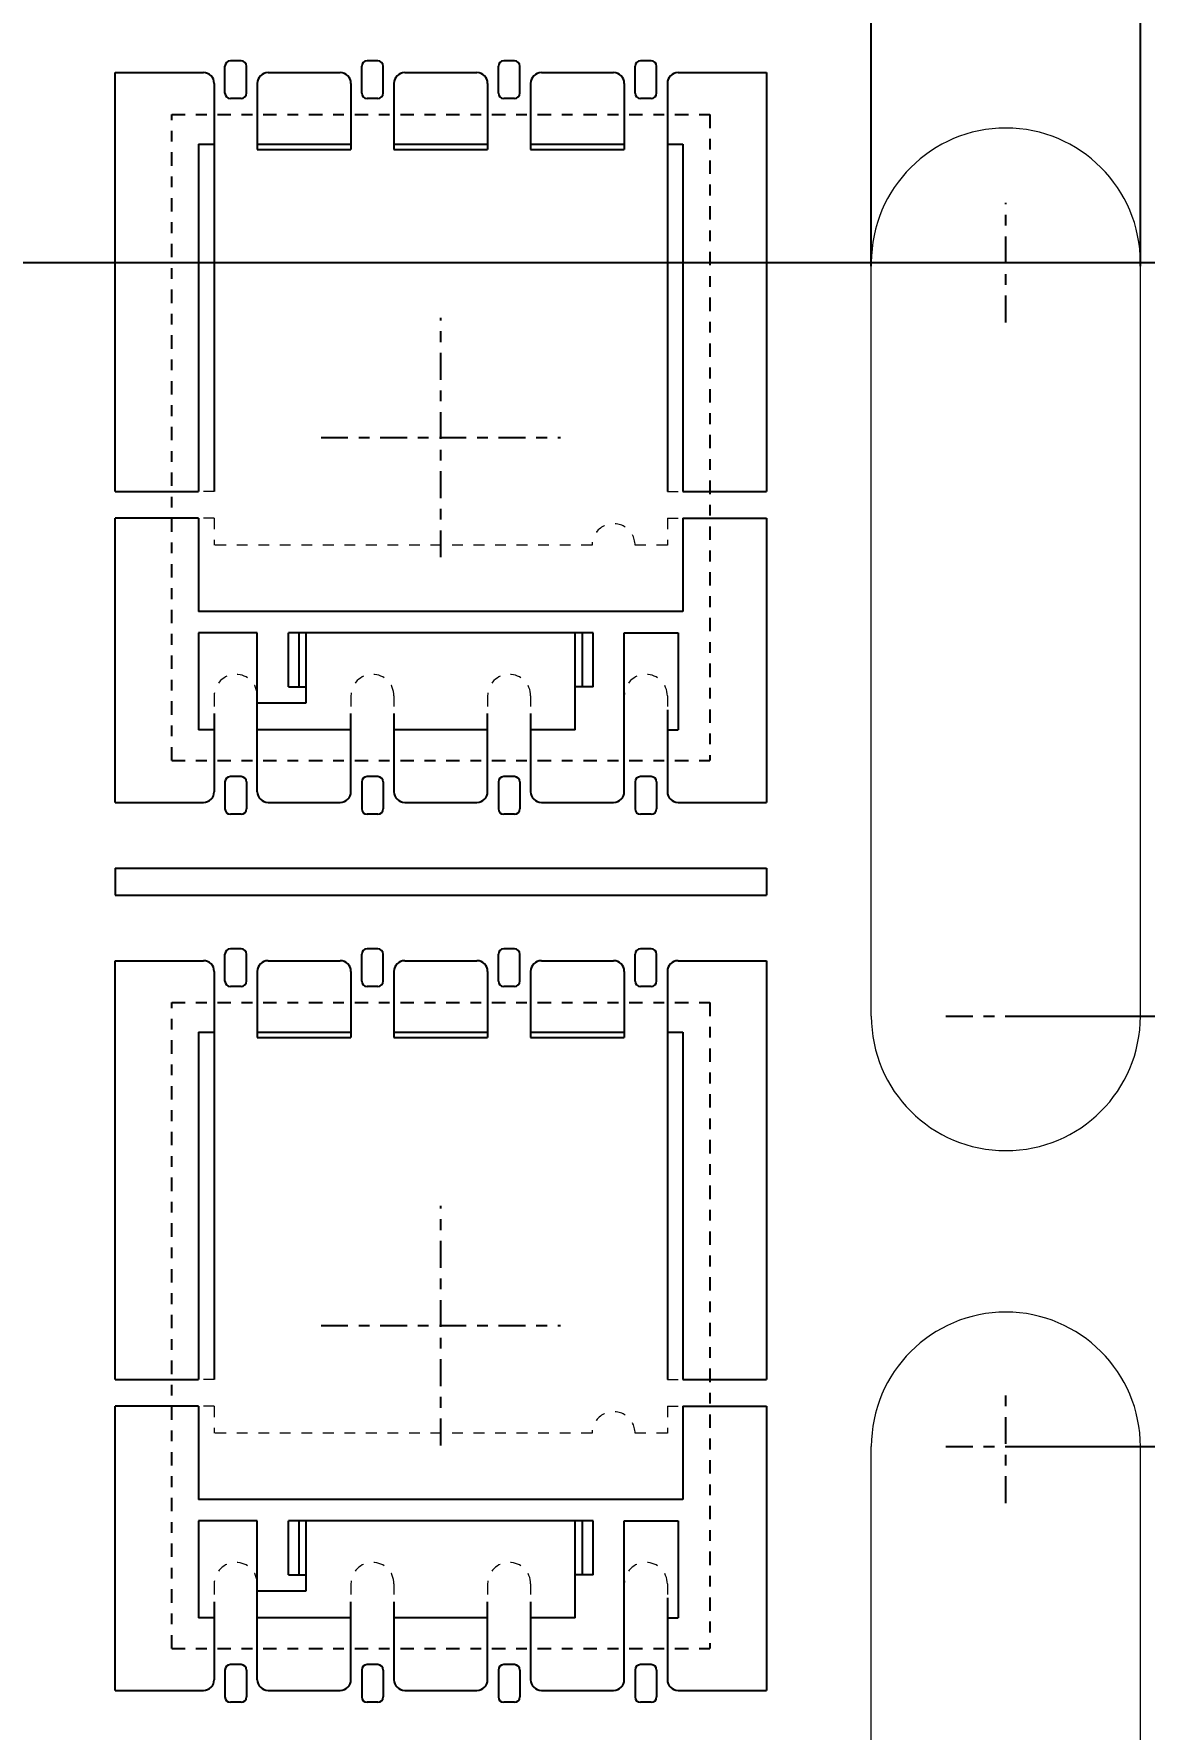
# Model space of a CAD drawing. Header units: inches. Extents: x -1651 to 1053, y -382 to 593.
# Drawn here: x -1608.61 to -1598.3, y 559.31 to 575.06 of the extents above; entities that cross this region are included whole.
import ezdxf

# ---------------------------------------------------------------- set-up
doc = ezdxf.new("R2010")
doc.units = ezdxf.units.IN
doc.header["$LTSCALE"] = 0.1
doc.header["$MEASUREMENT"] = 0
doc.linetypes.add('CENTER', pattern=[2, 1.25, -0.25, 0.25, -0.25])
doc.linetypes.add('HIDDEN', pattern=[0.375, 0.25, -0.125])
doc.layers.add('1D', color=4, linetype='Continuous', lineweight=9)
doc.layers.add('P-L', color=7, linetype='HIDDEN', lineweight=13)
doc.layers.add('3', color=7, linetype='Continuous')
doc.layers.add('3D', color=4, linetype='Continuous')
doc.styles.add('TEXT-1', font='simplex.shx')
doc.dimstyles.new('DM-1-1', dxfattribs={"dimtxt": 1, "dimasz": 1, "dimexe": 0.25, "dimexo": 0.1, "dimgap": 0.2, "dimtad": 0, "dimdec": 3, "dimzin": 0, "dimdsep": 46, "dimtxsty": 'TEXT-1', "dimcen": 0.09, "dimclrd": 256, "dimclre": 256, "dimclrt": 256, "dimadec": 0, "dimazin": 0, "dimtfac": 1, "dimtdec": 3, "dimtofl": 0, "dimtmove": 0, "dimatfit": 0, "dimfxl": 1, "dimtolj": 1, "dimtzin": 0, "dimarcsym": 0})

# ---------------------------------------------------------------- blocks, each defined once
blk = doc.blocks.new('*D46')
at = {"layer": '1D', "lineweight": -2, "transparency": 16777216}
for p, q in [((-1600.834, 572.899), (-1600.834, 576.582)), ((-1598.334, 572.899), (-1598.334, 576.582)), ((-1601.834, 576.332), (-1602.834, 576.332)), ((-1600.834, 576.332), (-1598.334, 576.332)), ((-1597.334, 576.332), (-1595.432, 576.332))]:
    blk.add_line(p, q, dxfattribs=at)
at = {"layer": '1D', "transparency": 16777216}
for points in [[(-1601.834, 576.499), (-1601.834, 576.165), (-1600.834, 576.332)], [(-1597.334, 576.499), (-1597.334, 576.165), (-1598.334, 576.332)]]:
    blk.add_solid(points, dxfattribs=at)
at = {"layer": 'Defpoints', "color": 0, "transparency": 16777216}
for p in [(-1598.334, 576.332), (-1600.834, 572.799), (-1598.334, 572.799)]:
    blk.add_point(p, dxfattribs=at)
at = {"layer": '1D', "transparency": 16777216, "insert": (-1593.232, 576.332), "char_height": 1, "attachment_point": 5, "style": 'TEXT-1'}
blk.add_mtext('\\A1;2.500', dxfattribs=at)
blk = doc.blocks.new('*D48')
at = {"layer": '1D', "lineweight": -2, "transparency": 16777216}
for p, q in [((-1609.984, 554.932), (-1591.544, 554.932)), ((-1591.544, 554.932), (-1589.544, 554.927)), ((-1589.544, 554.927), (-1587.544, 554.927))]:
    blk.add_line(p, q, dxfattribs=at)
at = {"layer": 'Defpoints', "color": 0, "transparency": 16777216}
for p in [(-1615.334, 579.232), (-1610.084, 554.932), (-1587.544, 554.927)]:
    blk.add_point(p, dxfattribs=at)
at = {"layer": '1D', "transparency": 16777216, "insert": (-1584.868, 554.927), "char_height": 1, "attachment_point": 5, "style": 'TEXT-1'}
blk.add_mtext('\\A1;24.300', dxfattribs=at)
blk = doc.blocks.new('*D74')
at = {"layer": '1D', "lineweight": -2, "transparency": 16777216}
blk.add_line((-1609.984, 572.932), (-1587.544, 572.932), dxfattribs=at)
at = {"layer": 'Defpoints', "color": 0, "transparency": 16777216}
for p in [(-1615.334, 579.232), (-1610.084, 572.932), (-1587.544, 572.932)]:
    blk.add_point(p, dxfattribs=at)
at = {"layer": '1D', "transparency": 16777216, "insert": (-1585.344, 572.932), "char_height": 1, "attachment_point": 5, "style": 'TEXT-1'}
blk.add_mtext('\\A1;6.300', dxfattribs=at)
blk = doc.blocks.new('*D76')
at = {"layer": '1D', "lineweight": -2, "transparency": 16777216}
for p, q in [((-1596.2, 505.932), (-1591.544, 505.932)), ((-1591.544, 505.932), (-1589.544, 505.928)), ((-1589.544, 505.928), (-1587.544, 505.928))]:
    blk.add_line(p, q, dxfattribs=at)
at = {"layer": 'Defpoints', "color": 0, "transparency": 16777216}
for p in [(-1615.334, 579.232), (-1596.3, 505.932), (-1587.544, 505.928)]:
    blk.add_point(p, dxfattribs=at)
at = {"layer": '1D', "transparency": 16777216, "insert": (-1584.868, 505.928), "char_height": 1, "attachment_point": 5, "style": 'TEXT-1'}
blk.add_mtext('\\A1;73.300', dxfattribs=at)
blk = doc.blocks.new('*D80')
at = {"layer": '1D', "lineweight": -2, "transparency": 16777216}
blk.add_line((-1604.834, 506.976), (-1604.834, 501.064), dxfattribs=at)
at = {"layer": 'Defpoints', "color": 0, "transparency": 16777216}
for p in [(-1615.334, 579.232), (-1604.834, 507.076), (-1604.834, 501.064)]:
    blk.add_point(p, dxfattribs=at)
at = {"layer": '1D', "transparency": 16777216, "insert": (-1604.834, 498.483), "char_height": 1, "attachment_point": 5, "rotation": 90, "style": 'TEXT-1'}
blk.add_mtext('\\A1;10.500', dxfattribs=at)
blk = doc.blocks.new('*D81')
at = {"layer": '1D', "lineweight": -2, "transparency": 16777216}
blk.add_line((-1599.584, 506.976), (-1599.584, 501.064), dxfattribs=at)
at = {"layer": 'Defpoints', "color": 0, "transparency": 16777216}
for p in [(-1615.334, 579.232), (-1599.584, 507.076), (-1599.584, 501.064)]:
    blk.add_point(p, dxfattribs=at)
at = {"layer": '1D', "transparency": 16777216, "insert": (-1599.584, 498.483), "char_height": 1, "attachment_point": 5, "rotation": 90, "style": 'TEXT-1'}
blk.add_mtext('\\A1;15.750', dxfattribs=at)
blk = doc.blocks.new('*D116')
at = {"layer": '1D', "lineweight": -2, "transparency": 16777216}
blk.add_line((-1607.859, 505.932), (-1607.859, 500.237), dxfattribs=at)
at = {"layer": 'Defpoints', "color": 0, "transparency": 16777216}
for p in [(-1615.334, 579.232), (-1607.859, 506.032), (-1607.859, 500.237)]:
    blk.add_point(p, dxfattribs=at)
at = {"layer": '1D', "transparency": 16777216, "insert": (-1607.859, 498.037), "char_height": 1, "attachment_point": 5, "rotation": 90, "style": 'TEXT-1'}
blk.add_mtext('\\A1;7.475', dxfattribs=at)
blk = doc.blocks.new('*D118')
at = {"layer": '1D', "lineweight": -2, "transparency": 16777216}
blk.add_line((-1599.484, 565.932), (-1587.544, 565.932), dxfattribs=at)
at = {"layer": 'Defpoints', "color": 0, "transparency": 16777216}
for p in [(-1615.334, 579.232), (-1599.584, 565.932), (-1587.544, 565.932)]:
    blk.add_point(p, dxfattribs=at)
at = {"layer": '1D', "transparency": 16777216, "insert": (-1584.963, 565.932), "char_height": 1, "attachment_point": 5, "style": 'TEXT-1'}
blk.add_mtext('\\A1;13.300', dxfattribs=at)
blk = doc.blocks.new('*D119')
at = {"layer": '1D', "lineweight": -2, "transparency": 16777216}
blk.add_line((-1599.484, 561.932), (-1587.544, 561.932), dxfattribs=at)
at = {"layer": 'Defpoints', "color": 0, "transparency": 16777216}
for p in [(-1615.334, 579.232), (-1599.584, 561.932), (-1587.544, 561.932)]:
    blk.add_point(p, dxfattribs=at)
at = {"layer": '1D', "transparency": 16777216, "insert": (-1584.963, 561.932), "char_height": 1, "attachment_point": 5, "style": 'TEXT-1'}
blk.add_mtext('\\A1;17.300', dxfattribs=at)
blk = doc.blocks.new('*D120')
at = {"layer": '1D', "lineweight": -2, "transparency": 16777216}
blk.add_line((-1609.984, 550.932), (-1587.544, 550.932), dxfattribs=at)
at = {"layer": 'Defpoints', "color": 0, "transparency": 16777216}
for p in [(-1615.334, 579.232), (-1610.084, 550.932), (-1587.544, 550.932)]:
    blk.add_point(p, dxfattribs=at)
at = {"layer": '1D', "transparency": 16777216, "insert": (-1584.868, 550.932), "char_height": 1, "attachment_point": 5, "style": 'TEXT-1'}
blk.add_mtext('\\A1;28.300', dxfattribs=at)
blk = doc.blocks.new('*D121')
at = {"layer": '1D', "lineweight": -2, "transparency": 16777216}
blk.add_line((-1609.984, 511.932), (-1587.544, 511.932), dxfattribs=at)
at = {"layer": 'Defpoints', "color": 0, "transparency": 16777216}
for p in [(-1615.334, 579.232), (-1610.084, 511.932), (-1587.544, 511.932)]:
    blk.add_point(p, dxfattribs=at)
at = {"layer": '1D', "transparency": 16777216, "insert": (-1584.868, 511.932), "char_height": 1, "attachment_point": 5, "style": 'TEXT-1'}
blk.add_mtext('\\A1;67.300', dxfattribs=at)
blk = doc.blocks.new('*D122')
at = {"layer": '1D', "lineweight": -2, "transparency": 16777216}
blk.add_line((-1599.484, 517.432), (-1587.544, 517.432), dxfattribs=at)
at = {"layer": 'Defpoints', "color": 0, "transparency": 16777216}
for p in [(-1615.334, 579.232), (-1599.584, 517.432), (-1587.544, 517.432)]:
    blk.add_point(p, dxfattribs=at)
at = {"layer": '1D', "transparency": 16777216, "insert": (-1584.963, 517.432), "char_height": 1, "attachment_point": 5, "style": 'TEXT-1'}
blk.add_mtext('\\A1;61.800', dxfattribs=at)
blk = doc.blocks.new('*D123')
at = {"layer": '1D', "lineweight": -2, "transparency": 16777216}
blk.add_line((-1599.484, 521.432), (-1587.544, 521.432), dxfattribs=at)
at = {"layer": 'Defpoints', "color": 0, "transparency": 16777216}
for p in [(-1615.334, 579.232), (-1599.584, 521.432), (-1587.544, 521.432)]:
    blk.add_point(p, dxfattribs=at)
at = {"layer": '1D', "transparency": 16777216, "insert": (-1584.868, 521.432), "char_height": 1, "attachment_point": 5, "style": 'TEXT-1'}
blk.add_mtext('\\A1;57.800', dxfattribs=at)
blk = doc.blocks.new('*D124')
at = {"layer": '1D', "lineweight": -2, "transparency": 16777216}
blk.add_line((-1609.984, 526.932), (-1587.544, 526.932), dxfattribs=at)
at = {"layer": 'Defpoints', "color": 0, "transparency": 16777216}
for p in [(-1615.334, 579.232), (-1610.084, 526.932), (-1587.544, 526.932)]:
    blk.add_point(p, dxfattribs=at)
at = {"layer": '1D', "transparency": 16777216, "insert": (-1584.868, 526.932), "char_height": 1, "attachment_point": 5, "style": 'TEXT-1'}
blk.add_mtext('\\A1;52.300', dxfattribs=at)
blk = doc.blocks.new('*D125')
at = {"layer": '1D', "lineweight": -2, "transparency": 16777216}
blk.add_line((-1609.984, 530.932), (-1587.544, 530.932), dxfattribs=at)
at = {"layer": 'Defpoints', "color": 0, "transparency": 16777216}
for p in [(-1615.334, 579.232), (-1610.084, 530.932), (-1587.544, 530.932)]:
    blk.add_point(p, dxfattribs=at)
at = {"layer": '1D', "transparency": 16777216, "insert": (-1584.868, 530.932), "char_height": 1, "attachment_point": 5, "style": 'TEXT-1'}
blk.add_mtext('\\A1;48.300', dxfattribs=at)
blk = doc.blocks.new('*D126')
at = {"layer": '1D', "lineweight": -2, "transparency": 16777216}
blk.add_line((-1599.484, 538.932), (-1587.544, 538.932), dxfattribs=at)
at = {"layer": 'Defpoints', "color": 0, "transparency": 16777216}
for p in [(-1615.334, 579.232), (-1599.584, 538.932), (-1587.544, 538.932)]:
    blk.add_point(p, dxfattribs=at)
at = {"layer": '1D', "transparency": 16777216, "insert": (-1584.868, 538.932), "char_height": 1, "attachment_point": 5, "style": 'TEXT-1'}
blk.add_mtext('\\A1;40.300', dxfattribs=at)
blk = doc.blocks.new('*D127')
at = {"layer": '1D', "lineweight": -2, "transparency": 16777216}
blk.add_line((-1599.484, 542.932), (-1587.544, 542.932), dxfattribs=at)
at = {"layer": 'Defpoints', "color": 0, "transparency": 16777216}
for p in [(-1615.334, 579.232), (-1599.584, 542.932), (-1587.544, 542.932)]:
    blk.add_point(p, dxfattribs=at)
at = {"layer": '1D', "transparency": 16777216, "insert": (-1584.868, 542.932), "char_height": 1, "attachment_point": 5, "style": 'TEXT-1'}
blk.add_mtext('\\A1;36.300', dxfattribs=at)

msp = doc.modelspace()

# ---------------------------------------------------------------- linework, layer by layer
at = {"layer": '1D', "color": 0}
for p, q in [((-1600.83375, 565.93201), (-1600.83375, 572.93201)), ((-1598.33375, 565.93201), (-1598.33375, 572.93201)), ((-1600.83375, 554.93201), (-1600.83375, 561.93201)), ((-1598.33375, 554.93201), (-1598.33375, 561.93201))]:
    msp.add_line(p, q, dxfattribs=at)
for centre, start, end in [((-1599.58375, 572.93201), 0, 180), ((-1599.58375, 565.93201), 180, 0), ((-1599.58375, 561.93201), 0, 180)]:
    msp.add_arc(centre, 1.25, start, end, dxfattribs=at)
at = {"layer": '3'}
for p, q in [((-1607.85875, 570.80701), (-1607.85875, 574.69701)), ((-1607.85875, 574.69701), (-1607.03875, 574.69701)), ((-1606.83875, 574.50701), (-1606.83875, 574.75701)), ((-1606.68875, 574.80701), (-1606.78875, 574.80701)), ((-1606.63875, 574.50701), (-1606.63875, 574.75701)), ((-1606.43875, 574.69701), (-1605.76875, 574.69701)), ((-1605.56875, 574.50701), (-1605.56875, 574.75701)), ((-1605.41875, 574.80701), (-1605.51875, 574.80701)), ((-1605.36875, 574.50701), (-1605.36875, 574.75701)), ((-1605.16875, 574.69701), (-1604.49875, 574.69701)), ((-1604.29875, 574.50701), (-1604.29875, 574.75701)), ((-1604.14875, 574.80701), (-1604.24875, 574.80701)), ((-1604.09875, 574.50701), (-1604.09875, 574.75701)), ((-1603.89875, 574.69701), (-1603.22875, 574.69701)), ((-1603.02875, 574.50701), (-1603.02875, 574.75701)), ((-1602.87875, 574.80701), (-1602.97875, 574.80701)), ((-1602.82875, 574.50701), (-1602.82875, 574.75701)), ((-1602.62875, 574.69701), (-1601.80875, 574.69701)), ((-1601.80875, 574.69701), (-1601.80875, 570.80701)), ((-1606.93875, 574.59701), (-1606.93875, 574.08201)), ((-1606.53875, 574.59701), (-1606.53875, 574.08201)), ((-1605.66875, 574.59701), (-1605.66875, 574.08201)), ((-1605.26875, 574.59701), (-1605.26875, 574.08201)), ((-1604.39875, 574.59701), (-1604.39875, 574.08201)), ((-1603.99875, 574.59701), (-1603.99875, 574.08201)), ((-1603.12875, 574.59701), (-1603.12875, 574.08201)), ((-1602.72875, 574.59701), (-1602.72875, 574.08201)), ((-1606.68875, 574.45701), (-1606.78875, 574.45701)), ((-1605.41875, 574.45701), (-1605.51875, 574.45701)), ((-1604.14875, 574.45701), (-1604.24875, 574.45701)), ((-1602.87875, 574.45701), (-1602.97875, 574.45701)), ((-1606.93875, 574.08201), (-1606.93875, 570.80701)), ((-1606.53875, 574.08201), (-1606.53875, 573.98202)), ((-1605.66875, 574.08201), (-1605.66875, 573.98202)), ((-1605.26875, 574.08201), (-1605.26875, 573.98202)), ((-1604.39875, 574.08201), (-1604.39875, 573.98202)), ((-1603.99875, 574.08201), (-1603.99875, 573.98202)), ((-1603.12875, 574.08201), (-1603.12875, 573.98202)), ((-1602.72875, 574.08201), (-1602.72875, 570.80701)), ((-1607.08374, 574.03202), (-1607.08374, 570.80701)), ((-1607.08374, 574.03202), (-1606.93875, 574.03202)), ((-1606.53875, 574.03202), (-1605.66875, 574.03202)), ((-1606.53875, 573.98202), (-1605.66875, 573.98202)), ((-1605.26875, 574.03202), (-1604.39875, 574.03202)), ((-1605.26875, 573.98202), (-1604.39875, 573.98202)), ((-1603.99875, 574.03202), (-1603.12875, 574.03202)), ((-1603.99875, 573.98202), (-1603.12874, 573.98202)), ((-1602.72875, 574.03202), (-1602.58375, 574.03202)), ((-1602.58375, 574.03202), (-1602.58375, 570.80701)), ((-1607.85875, 570.80701), (-1607.08374, 570.80701)), ((-1602.58375, 570.80702), (-1601.80875, 570.80701)), ((-1607.85875, 567.91701), (-1607.85875, 570.55701)), ((-1607.08375, 570.55701), (-1607.85875, 570.55701)), ((-1607.08375, 570.55701), (-1607.08375, 569.69202)), ((-1602.58375, 570.55701), (-1601.80875, 570.55701)), ((-1602.58375, 570.55701), (-1602.58375, 569.69201)), ((-1601.80875, 570.55701), (-1601.80875, 567.91701)), ((-1602.58375, 569.69201), (-1607.08375, 569.69202)), ((-1606.53875, 569.49186), (-1607.08375, 569.49186)), ((-1607.08375, 569.49186), (-1607.08375, 568.59186)), ((-1606.53875, 568.01701), (-1606.53875, 569.49186)), ((-1603.41872, 569.49186), (-1606.24877, 569.49186)), ((-1606.24877, 568.99186), (-1606.24877, 569.49186)), ((-1606.15073, 568.99186), (-1606.15073, 569.49186)), ((-1606.08375, 568.84186), (-1606.08375, 569.49186)), ((-1603.58375, 568.59186), (-1603.58375, 569.49186)), ((-1603.51676, 568.99186), (-1603.51676, 569.49186)), ((-1603.41872, 568.99186), (-1603.41872, 569.49186)), ((-1603.12875, 568.01701), (-1603.12875, 569.49186)), ((-1603.12875, 569.49186), (-1602.62875, 569.49186)), ((-1602.62875, 569.49186), (-1602.62875, 568.59186)), ((-1606.24877, 568.99186), (-1606.08375, 568.99186)), ((-1603.41872, 568.99186), (-1603.58375, 568.99186)), ((-1606.93875, 568.74186), (-1606.93875, 568.01701)), ((-1606.53875, 568.84186), (-1606.08375, 568.84186)), ((-1605.66875, 568.01701), (-1605.66875, 568.74186)), ((-1605.26875, 568.74186), (-1605.26875, 568.01701)), ((-1604.39875, 568.01701), (-1604.39875, 568.74186)), ((-1603.99875, 568.74186), (-1603.99875, 568.01701)), ((-1602.72875, 568.77808), (-1602.72875, 568.01701)), ((-1606.93875, 568.59186), (-1607.08375, 568.59186)), ((-1605.66875, 568.59186), (-1606.53875, 568.59186)), ((-1604.39875, 568.59186), (-1605.26875, 568.59186)), ((-1603.58375, 568.59186), (-1603.99875, 568.59186)), ((-1602.72875, 568.59186), (-1602.62875, 568.59186)), ((-1606.83875, 568.10701), (-1606.83875, 567.85701)), ((-1606.68875, 568.15701), (-1606.78875, 568.15701)), ((-1606.63875, 568.10701), (-1606.63875, 567.85701)), ((-1605.56875, 568.10701), (-1605.56875, 567.85701)), ((-1605.41875, 568.15701), (-1605.51875, 568.15701)), ((-1605.36875, 568.10701), (-1605.36875, 567.85701)), ((-1604.29875, 568.10701), (-1604.29875, 567.85701)), ((-1604.14875, 568.15701), (-1604.24875, 568.15701)), ((-1604.09875, 568.10701), (-1604.09875, 567.85701)), ((-1603.02875, 568.10701), (-1603.02875, 567.85701)), ((-1602.87875, 568.15701), (-1602.97875, 568.15701)), ((-1602.82875, 568.10701), (-1602.82875, 567.85701)), ((-1607.85875, 567.91701), (-1607.03875, 567.91701)), ((-1606.43875, 567.91701), (-1605.76875, 567.91701)), ((-1605.16875, 567.91701), (-1604.49875, 567.91701)), ((-1603.89875, 567.91701), (-1603.22875, 567.91701)), ((-1602.62875, 567.91701), (-1601.80875, 567.91701)), ((-1606.68875, 567.80701), (-1606.78875, 567.80701)), ((-1605.41875, 567.80701), (-1605.51875, 567.80701)), ((-1604.14875, 567.80701), (-1604.24875, 567.80701)), ((-1602.87875, 567.80701), (-1602.97875, 567.80701)), ((-1607.85875, 567.30701), (-1601.80875, 567.30701)), ((-1607.85875, 567.30701), (-1607.85875, 567.05701)), ((-1601.80875, 567.30701), (-1601.80875, 567.05701)), ((-1607.85875, 567.05701), (-1601.80875, 567.05701)), ((-1606.83875, 566.25701), (-1606.83875, 566.50701)), ((-1606.68875, 566.55701), (-1606.78875, 566.55701)), ((-1606.63875, 566.25701), (-1606.63875, 566.50701)), ((-1605.56875, 566.25701), (-1605.56875, 566.50701)), ((-1605.41875, 566.55701), (-1605.51875, 566.55701)), ((-1605.36875, 566.25701), (-1605.36875, 566.50701)), ((-1604.29875, 566.25701), (-1604.29875, 566.50701)), ((-1604.14875, 566.55701), (-1604.24875, 566.55701)), ((-1604.09875, 566.25701), (-1604.09875, 566.50701)), ((-1603.02875, 566.25701), (-1603.02875, 566.50701)), ((-1602.87875, 566.55701), (-1602.97875, 566.55701)), ((-1602.82875, 566.25701), (-1602.82875, 566.50701)), ((-1607.85875, 562.55701), (-1607.85875, 566.44701)), ((-1607.85875, 566.44701), (-1607.03875, 566.44701)), ((-1606.93875, 566.34701), (-1606.93875, 565.83201)), ((-1606.53875, 566.34701), (-1606.53875, 565.83201)), ((-1606.43875, 566.44701), (-1605.76875, 566.44701)), ((-1605.66875, 566.34701), (-1605.66875, 565.83201)), ((-1605.26875, 566.34701), (-1605.26875, 565.83201)), ((-1605.16875, 566.44701), (-1604.49875, 566.44701)), ((-1604.39875, 566.34701), (-1604.39875, 565.83201)), ((-1603.99875, 566.34701), (-1603.99875, 565.83201)), ((-1603.89875, 566.44701), (-1603.22875, 566.44701)), ((-1603.12875, 566.34701), (-1603.12875, 565.83201)), ((-1602.72875, 566.34701), (-1602.72875, 565.83201)), ((-1602.62875, 566.44701), (-1601.80875, 566.44701)), ((-1601.80875, 566.44701), (-1601.80875, 562.55701)), ((-1606.68875, 566.20701), (-1606.78875, 566.20701)), ((-1605.41875, 566.20701), (-1605.51875, 566.20701)), ((-1604.14875, 566.20701), (-1604.24875, 566.20701)), ((-1602.87875, 566.20701), (-1602.97875, 566.20701)), ((-1607.08374, 565.78202), (-1607.08374, 562.55701)), ((-1607.08374, 565.78202), (-1606.93875, 565.78202)), ((-1606.93875, 565.83201), (-1606.93875, 562.55701)), ((-1606.53875, 565.83201), (-1606.53875, 565.73202)), ((-1606.53875, 565.78202), (-1605.66875, 565.78202)), ((-1606.53875, 565.73202), (-1605.66875, 565.73202)), ((-1605.66875, 565.83201), (-1605.66875, 565.73202)), ((-1605.26875, 565.83201), (-1605.26875, 565.73202)), ((-1605.26875, 565.78202), (-1604.39875, 565.78202)), ((-1605.26875, 565.73202), (-1604.39875, 565.73202)), ((-1604.39875, 565.83201), (-1604.39875, 565.73202)), ((-1603.99875, 565.83201), (-1603.99875, 565.73202)), ((-1603.99875, 565.78202), (-1603.12875, 565.78202)), ((-1603.99875, 565.73202), (-1603.12874, 565.73202)), ((-1603.12875, 565.83201), (-1603.12875, 565.73202)), ((-1602.72875, 565.83201), (-1602.72875, 562.55701)), ((-1602.72875, 565.78202), (-1602.58375, 565.78202)), ((-1602.58375, 565.78202), (-1602.58375, 562.55701)), ((-1607.85875, 562.55701), (-1607.08374, 562.55701)), ((-1602.58375, 562.55702), (-1601.80875, 562.55701)), ((-1607.85875, 559.66701), (-1607.85875, 562.30701)), ((-1607.08375, 562.30701), (-1607.85875, 562.30701)), ((-1607.08375, 562.30701), (-1607.08375, 561.44202)), ((-1602.58375, 562.30701), (-1601.80875, 562.30701)), ((-1602.58375, 562.30701), (-1602.58375, 561.44201)), ((-1601.80875, 562.30701), (-1601.80875, 559.66701)), ((-1602.58375, 561.44201), (-1607.08375, 561.44202)), ((-1606.53875, 561.24186), (-1607.08375, 561.24186)), ((-1607.08375, 561.24186), (-1607.08375, 560.34186)), ((-1606.53875, 559.76701), (-1606.53875, 561.24186)), ((-1603.41872, 561.24186), (-1606.24877, 561.24186)), ((-1606.24877, 560.74186), (-1606.24877, 561.24186)), ((-1606.15073, 560.74186), (-1606.15073, 561.24186)), ((-1606.08375, 560.59186), (-1606.08375, 561.24186)), ((-1603.58375, 560.34186), (-1603.58375, 561.24186)), ((-1603.51676, 560.74186), (-1603.51676, 561.24186)), ((-1603.41872, 560.74186), (-1603.41872, 561.24186)), ((-1603.12875, 559.76701), (-1603.12875, 561.24186)), ((-1603.12875, 561.24186), (-1602.62875, 561.24186)), ((-1602.62875, 561.24186), (-1602.62875, 560.34186)), ((-1606.24877, 560.74186), (-1606.08375, 560.74186)), ((-1603.41872, 560.74186), (-1603.58375, 560.74186)), ((-1606.53875, 560.59186), (-1606.08375, 560.59186)), ((-1602.72875, 560.52808), (-1602.72875, 559.76701)), ((-1606.93875, 560.49186), (-1606.93875, 559.76701)), ((-1605.66875, 559.76701), (-1605.66875, 560.49186)), ((-1605.26875, 560.49186), (-1605.26875, 559.76701)), ((-1604.39875, 559.76701), (-1604.39875, 560.49186)), ((-1603.99875, 560.49186), (-1603.99875, 559.76701)), ((-1606.93875, 560.34186), (-1607.08375, 560.34186)), ((-1605.66875, 560.34186), (-1606.53875, 560.34186)), ((-1604.39875, 560.34186), (-1605.26875, 560.34186)), ((-1603.58375, 560.34186), (-1603.99875, 560.34186)), ((-1602.72875, 560.34186), (-1602.62875, 560.34186)), ((-1606.68875, 559.90701), (-1606.78875, 559.90701)), ((-1605.41875, 559.90701), (-1605.51875, 559.90701)), ((-1604.14875, 559.90701), (-1604.24875, 559.90701)), ((-1602.87875, 559.90701), (-1602.97875, 559.90701)), ((-1606.83875, 559.85701), (-1606.83875, 559.60701)), ((-1606.63875, 559.85701), (-1606.63875, 559.60701)), ((-1605.56875, 559.85701), (-1605.56875, 559.60701)), ((-1605.36875, 559.85701), (-1605.36875, 559.60701)), ((-1604.29875, 559.85701), (-1604.29875, 559.60701)), ((-1604.09875, 559.85701), (-1604.09875, 559.60701)), ((-1603.02875, 559.85701), (-1603.02875, 559.60701)), ((-1602.82875, 559.85701), (-1602.82875, 559.60701)), ((-1607.85875, 559.66701), (-1607.03875, 559.66701)), ((-1606.43875, 559.66701), (-1605.76875, 559.66701)), ((-1605.16875, 559.66701), (-1604.49875, 559.66701)), ((-1603.89875, 559.66701), (-1603.22875, 559.66701)), ((-1602.62875, 559.66701), (-1601.80875, 559.66701)), ((-1606.68875, 559.55701), (-1606.78875, 559.55701)), ((-1605.41875, 559.55701), (-1605.51875, 559.55701)), ((-1604.14875, 559.55701), (-1604.24875, 559.55701)), ((-1602.87875, 559.55701), (-1602.97875, 559.55701))]:
    msp.add_line(p, q, dxfattribs=at)
for centre, radius, start, end in [((-1607.03875, 574.59701), 0.1, 0, 90), ((-1606.78875, 574.75701), 0.05, 90, 180), ((-1606.68875, 574.75701), 0.05, 0, 90), ((-1606.43875, 574.59701), 0.1, 90, 180), ((-1605.76875, 574.59701), 0.1, 0, 90), ((-1605.51875, 574.75701), 0.05, 90, 180), ((-1605.41875, 574.75701), 0.05, 0, 90), ((-1605.16875, 574.59701), 0.1, 90, 180), ((-1604.49875, 574.59701), 0.1, 0, 90), ((-1604.24875, 574.75701), 0.05, 90, 180), ((-1604.14875, 574.75701), 0.05, 0, 90), ((-1603.89875, 574.59701), 0.1, 90, 180), ((-1603.22875, 574.59701), 0.1, 360, 90), ((-1602.97875, 574.75701), 0.05, 90, 180), ((-1602.87875, 574.75701), 0.05, 0, 90), ((-1602.62875, 574.59701), 0.1, 90, 180), ((-1606.78875, 574.50701), 0.05, 180, 270), ((-1606.68875, 574.50701), 0.05, 270, 0), ((-1605.51875, 574.50701), 0.05, 180, 270), ((-1605.41875, 574.50701), 0.05, 270, 0), ((-1604.24875, 574.50701), 0.05, 180, 270), ((-1604.14875, 574.50701), 0.05, 270, 0), ((-1602.97875, 574.50701), 0.05, 180, 270), ((-1602.87875, 574.50701), 0.05, 270, 0), ((-1606.78875, 568.10701), 0.05, 90, 180), ((-1606.68875, 568.10701), 0.05, 0, 90), ((-1605.51875, 568.10701), 0.05, 90, 180), ((-1605.41875, 568.10701), 0.05, 0, 90), ((-1604.24875, 568.10701), 0.05, 90, 180), ((-1604.14875, 568.10701), 0.05, 0, 90), ((-1602.97875, 568.10701), 0.05, 90, 180), ((-1602.87875, 568.10701), 0.05, 0, 90), ((-1607.03875, 568.01701), 0.1, 270, 0), ((-1606.43875, 568.01701), 0.1, 180, 270), ((-1605.76875, 568.01701), 0.1, 270, 0), ((-1605.16875, 568.01701), 0.1, 180, 270), ((-1604.49875, 568.01701), 0.1, 270, 0), ((-1603.89875, 568.01701), 0.1, 180, 270), ((-1603.22875, 568.01701), 0.1, 270, 0), ((-1602.62875, 568.01701), 0.1, 180, 270), ((-1606.78875, 567.85701), 0.05, 180, 270), ((-1606.68875, 567.85701), 0.05, 270, 0), ((-1605.51875, 567.85701), 0.05, 180, 270), ((-1605.41875, 567.85701), 0.05, 270, 0), ((-1604.24875, 567.85701), 0.05, 180, 270), ((-1604.14875, 567.85701), 0.05, 270, 0), ((-1602.97875, 567.85701), 0.05, 180, 270), ((-1602.87875, 567.85701), 0.05, 270, 0), ((-1606.78875, 566.50701), 0.05, 90, 180), ((-1606.68875, 566.50701), 0.05, 0, 90), ((-1605.51875, 566.50701), 0.05, 90, 180), ((-1605.41875, 566.50701), 0.05, 0, 90), ((-1604.24875, 566.50701), 0.05, 90, 180), ((-1604.14875, 566.50701), 0.05, 0, 90), ((-1602.97875, 566.50701), 0.05, 90, 180), ((-1602.87875, 566.50701), 0.05, 0, 90), ((-1607.03875, 566.34701), 0.1, 0, 90), ((-1606.43875, 566.34701), 0.1, 90, 180), ((-1605.76875, 566.34701), 0.1, 0, 90), ((-1605.16875, 566.34701), 0.1, 90, 180), ((-1604.49875, 566.34701), 0.1, 0, 90), ((-1603.89875, 566.34701), 0.1, 90, 180), ((-1603.22875, 566.34701), 0.1, 360, 90), ((-1602.62875, 566.34701), 0.1, 90, 180), ((-1606.78875, 566.25701), 0.05, 180, 270), ((-1606.68875, 566.25701), 0.05, 270, 0), ((-1605.51875, 566.25701), 0.05, 180, 270), ((-1605.41875, 566.25701), 0.05, 270, 0), ((-1604.24875, 566.25701), 0.05, 180, 270), ((-1604.14875, 566.25701), 0.05, 270, 0), ((-1602.97875, 566.25701), 0.05, 180, 270), ((-1602.87875, 566.25701), 0.05, 270, 0), ((-1606.78875, 559.85701), 0.05, 90, 180), ((-1606.68875, 559.85701), 0.05, 0, 90), ((-1605.51875, 559.85701), 0.05, 90, 180), ((-1605.41875, 559.85701), 0.05, 0, 90), ((-1604.24875, 559.85701), 0.05, 90, 180), ((-1604.14875, 559.85701), 0.05, 0, 90), ((-1602.97875, 559.85701), 0.05, 90, 180), ((-1602.87875, 559.85701), 0.05, 0, 90), ((-1607.03875, 559.76701), 0.1, 270, 0), ((-1606.43875, 559.76701), 0.1, 180, 270), ((-1605.76875, 559.76701), 0.1, 270, 0), ((-1605.16875, 559.76701), 0.1, 180, 270), ((-1604.49875, 559.76701), 0.1, 270, 0), ((-1603.89875, 559.76701), 0.1, 180, 270), ((-1603.22875, 559.76701), 0.1, 270, 0), ((-1602.62875, 559.76701), 0.1, 180, 270), ((-1606.78875, 559.60701), 0.05, 180, 270), ((-1606.68875, 559.60701), 0.05, 270, 0), ((-1605.51875, 559.60701), 0.05, 180, 270), ((-1605.41875, 559.60701), 0.05, 270, 0), ((-1604.24875, 559.60701), 0.05, 180, 270), ((-1604.14875, 559.60701), 0.05, 270, 0), ((-1602.97875, 559.60701), 0.05, 180, 270), ((-1602.87875, 559.60701), 0.05, 270, 0)]:
    msp.add_arc(centre, radius, start, end, dxfattribs=at)
at = {"layer": '3D', "color": 2, "linetype": 'CENTER'}
for p, q in [((-1607.33375, 568.30701), (-1607.33375, 574.30701)), ((-1607.33375, 574.30701), (-1602.33375, 574.30701)), ((-1602.33375, 574.30701), (-1602.33375, 568.30701)), ((-1607.33375, 568.30701), (-1602.33375, 568.30701)), ((-1607.33375, 560.05701), (-1607.33375, 566.05701)), ((-1607.33375, 566.05701), (-1602.33375, 566.05701)), ((-1602.33375, 566.05701), (-1602.33375, 560.05701)), ((-1607.33375, 560.05701), (-1602.33375, 560.05701))]:
    msp.add_line(p, q, dxfattribs=at)
at = {"layer": '3D', "color": 1, "linetype": 'CENTER', "ltscale": 2}
for p, q in [((-1599.58375, 572.37563), (-1599.58375, 573.4884)), ((-1599.58375, 572.37563), (-1599.58375, 573.4884)), ((-1600.14013, 572.93201), (-1599.02736, 572.93201)), ((-1600.14013, 572.93201), (-1599.02736, 572.93201)), ((-1604.83375, 570.19424), (-1604.83375, 572.41979)), ((-1605.94652, 571.30701), (-1603.72097, 571.30701)), ((-1600.14013, 565.93201), (-1599.02736, 565.93201)), ((-1604.83375, 561.94424), (-1604.83375, 564.16979)), ((-1605.94652, 563.05701), (-1603.72097, 563.05701)), ((-1599.58375, 561.40677), (-1599.58375, 562.45726)), ((-1600.14013, 561.93201), (-1599.02736, 561.93201))]:
    msp.add_line(p, q, dxfattribs=at)
at = {"layer": 'P-L', "ltscale": 4}
for p, q in [((-1606.93875, 570.80701), (-1607.08374, 570.80701)), ((-1602.72875, 570.80701), (-1602.58375, 570.80701)), ((-1606.93875, 570.55701), (-1607.08375, 570.55701)), ((-1606.93875, 570.55701), (-1606.93875, 570.30702)), ((-1602.72875, 570.55701), (-1602.58376, 570.55701)), ((-1602.72874, 570.55701), (-1602.72874, 570.30702)), ((-1603.42874, 570.30701), (-1606.93875, 570.30702)), ((-1602.72874, 570.30701), (-1603.02874, 570.30701)), ((-1606.93875, 568.90701), (-1606.93875, 568.74186)), ((-1605.66875, 568.90701), (-1605.66875, 568.74186)), ((-1605.26875, 568.90701), (-1605.26875, 568.74186)), ((-1604.39875, 568.90701), (-1604.39875, 568.74186)), ((-1603.99875, 568.90701), (-1603.99875, 568.74186)), ((-1602.72875, 568.90701), (-1602.72875, 568.77808)), ((-1606.93875, 562.55701), (-1607.08374, 562.55701)), ((-1602.72875, 562.55701), (-1602.58375, 562.55701)), ((-1606.93875, 562.30701), (-1607.08375, 562.30701)), ((-1606.93875, 562.30701), (-1606.93875, 562.05702)), ((-1602.72875, 562.30701), (-1602.58376, 562.30701)), ((-1602.72874, 562.30701), (-1602.72874, 562.05702)), ((-1603.42874, 562.05701), (-1606.93875, 562.05702)), ((-1602.72874, 562.05701), (-1603.02874, 562.05701)), ((-1606.93875, 560.65701), (-1606.93875, 560.49186)), ((-1605.66875, 560.65701), (-1605.66875, 560.49186)), ((-1605.26875, 560.65701), (-1605.26875, 560.49186)), ((-1604.39875, 560.65701), (-1604.39875, 560.49186)), ((-1603.99875, 560.65701), (-1603.99875, 560.49186)), ((-1602.72875, 560.65701), (-1602.72875, 560.52808))]:
    msp.add_line(p, q, dxfattribs=at)
for centre, start, end in [((-1603.22874, 570.30702), 359.997797, 180.001977), ((-1606.73875, 568.90701), 0, 180), ((-1605.46875, 568.90701), 0, 180), ((-1604.19875, 568.90701), 0, 180), ((-1602.92875, 568.90701), 0, 180), ((-1603.22874, 562.05702), 359.997797, 180.001977), ((-1606.73875, 560.65701), 0, 180), ((-1605.46875, 560.65701), 0, 180), ((-1604.19875, 560.65701), 0, 180), ((-1602.92875, 560.65701), 0, 180)]:
    msp.add_arc(centre, 0.2, start, end, dxfattribs=at)

# ---------------------------------------------------------------- dimensions: what is measured, and where the dimension line sits
at = {"layer": '1D'}
for feature_location, offset, dtype, picture, middle in [((-1610.08377, 554.93201), (22.53972, -0.00471), 0, '*D48', (-1584.86787, 554.9273)), ((-1610.08377, 572.93201), (22.53972, 0), 0, '*D74', (-1585.34406, 572.93201)), ((-1596.30001, 505.93201), (8.75595, -0.00356), 0, '*D76', (-1584.86787, 505.92845)), ((-1604.83375, 507.07563), (0, -6.01172), 1, '*D80', (-1604.83375, 498.48296)), ((-1599.58375, 507.07563), (0, -6.01172), 1, '*D81', (-1599.58375, 498.48296)), ((-1607.85875, 506.03201), (0, -5.79477), 1, '*D116', (-1607.85875, 498.03725))]:
    dim = msp.add_ordinate_dim(feature_location=feature_location, offset=offset, dtype=dtype, origin=(-1615.33375, 579.23201), dimstyle='DM-1-1', dxfattribs=at)
    dim.commit()
    dim.dimension.update_dxf_attribs({"geometry": picture, "text_midpoint": middle})
at = {"layer": '1D', "color": 0}
for feature_location, offset, picture, middle in [((-1599.58375, 565.93201), (12.03969, 0), '*D118', (-1584.96311, 565.93201)), ((-1599.58375, 561.93201), (12.03969, 0), '*D119', (-1584.96311, 561.93201)), ((-1610.08377, 550.93201), (22.53972, 0), '*D120', (-1584.86787, 550.93201)), ((-1610.08377, 511.93201), (22.53972, 0), '*D121', (-1584.86787, 511.93201)), ((-1599.58375, 517.43201), (12.03969, 0), '*D122', (-1584.96311, 517.43201)), ((-1599.58375, 521.43201), (12.03969, 0), '*D123', (-1584.86787, 521.43201)), ((-1610.08377, 526.93201), (22.53972, 0), '*D124', (-1584.86787, 526.93201)), ((-1610.08377, 530.93201), (22.53972, 0), '*D125', (-1584.86787, 530.93201)), ((-1599.58375, 538.93201), (12.03969, 0), '*D126', (-1584.86787, 538.93201)), ((-1599.58375, 542.93201), (12.03969, 0), '*D127', (-1584.86787, 542.93201))]:
    dim = msp.add_ordinate_dim(feature_location=feature_location, offset=offset, dtype=0, origin=(-1615.33375, 579.23201), dimstyle='DM-1-1', dxfattribs=at)
    dim.commit()
    dim.dimension.update_dxf_attribs({"geometry": picture, "text_midpoint": middle})
at = {"layer": '1D'}
dim = msp.add_linear_dim(base=(-1598.33375, 576.33187), p1=(-1600.83375, 572.79869), p2=(-1598.33375, 572.79869), dimstyle='DM-1-1', override={"dimtofl": 1}, dxfattribs=at)
dim.commit()
dim.dimension.update_dxf_attribs({"geometry": '*D46', "text_midpoint": (-1593.23231, 576.33187), "dimtype": 160})

doc.saveas('drawing.dxf')
